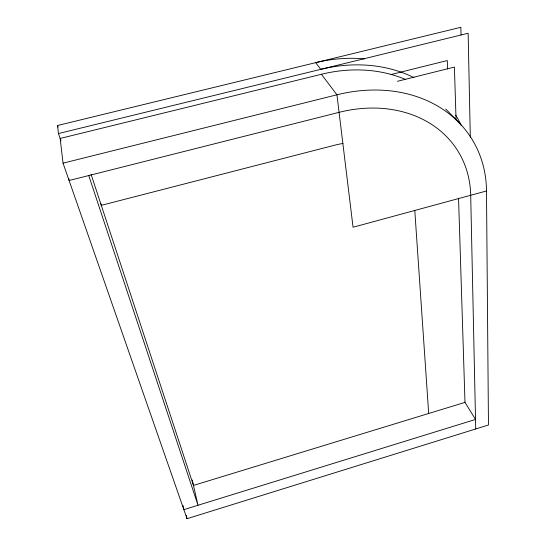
<?xml version="1.0" encoding="UTF-8"?>
<svg xmlns="http://www.w3.org/2000/svg" width="546" height="546" viewBox="0 0 546 546"><rect width="100%" height="100%" fill="white"/><g stroke="black" fill="none" stroke-linecap="round" stroke-linejoin="round"><path stroke-width="0.82" d="M187.025 518.7L488.465 425.006L486.493 190.977A145.318 117.322 -32.2 0 0 336.937 94.799L321.423 74.276L60.149 138.452L63.043 163.158L187.025 518.7L186.329 515.417M486.493 190.977L353.064 227.238L336.937 94.799L63.043 163.158M397.413 81.306L454.402 67.069L456.067 119.833M390.997 74.543L447.297 60.551L447.611 69.069M60.975 140.861L58.456 133.552L468.147 33.258L470.311 137.258M58.456 133.552L57.535 125.512L460.851 27.3L461.049 34.971M445.782 109.057L459.275 122.952M464.851 402.156L475.518 419.451L183.865 509.63L182.999 505.528M57.535 125.512L58.088 127.122M88.759 175.546L198.007 505.262L192.24 480.016M91.052 174.242L193.475 485.428L464.994 402.382L458.544 198.13M101.003 203.733L101.29 205.344L334.882 145.154A75.218 61.493 -32.4 0 1 343.011 143.482M68.885 178.835L69.089 180.514L339.073 112.34A127.621 102.914 -32.1 0 1 470.7 195.27L475.723 428.972M414.776 210.326L428.692 413.486M321.423 74.276A139.162 115.09 -32.7 0 1 405.187 79.313M364.387 58.92A141.905 118.318 -32.9 0 0 315.67 62.654L320.768 69.342A144.007 119.137 -32.7 0 1 414.107 77.703M455.76 115.254A144.007 119.137 -32.7 0 1 461.397 125.703"/></g></svg>
